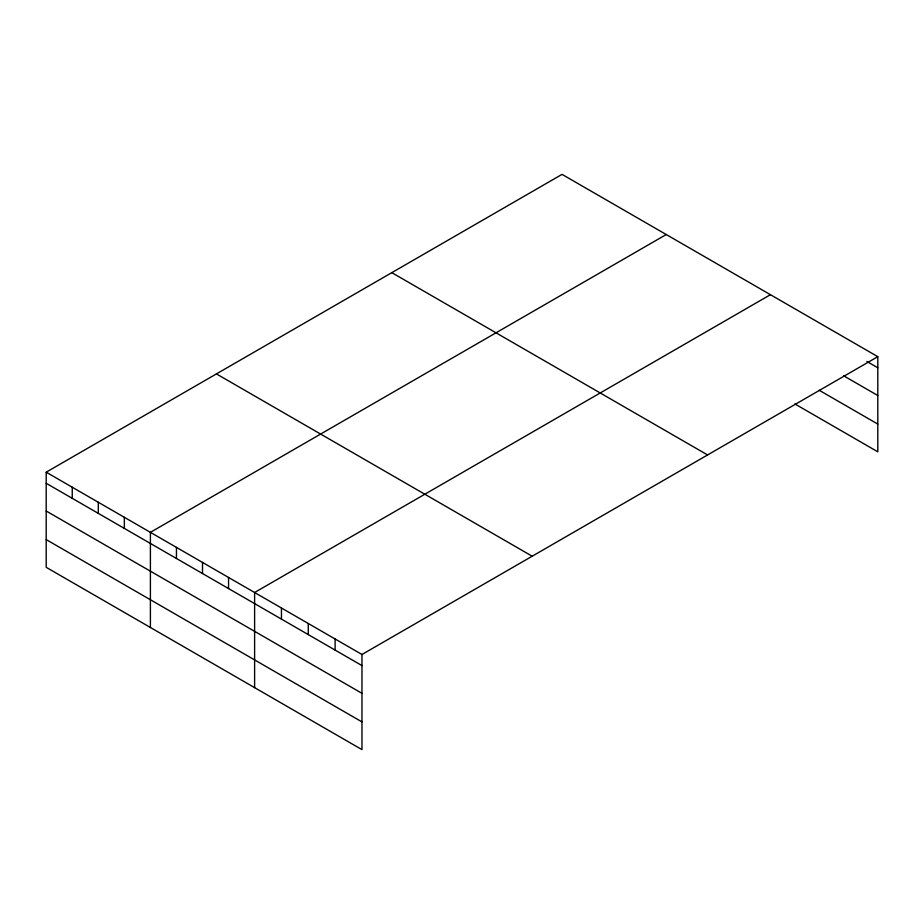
<?xml version="1.0" encoding="UTF-8"?>
<svg xmlns="http://www.w3.org/2000/svg" width="924" height="924" viewBox="0 0 924 924"><rect width="100%" height="100%" fill="white"/><g stroke="black" fill="none" stroke-linecap="round" stroke-linejoin="round"><path stroke-width="1.39" d="M46.2 472.187L361.965 654.492L361.965 749.63L46.2 567.324L46.2 472.187L562.035 174.37L877.8 356.676L877.8 451.813L794.836 403.915M666.239 234.534L150.404 532.339L150.404 627.488M770.443 294.687L254.608 592.503L254.608 687.652M361.965 654.492L877.8 356.676M866.816 361.434L877.8 367.775M843.635 375.791L877.8 395.507M819.241 390.274L877.8 424.081M391.811 272.649L707.576 454.954M216.424 373.908L532.189 556.213M46.2 483.287L361.965 665.592M46.2 511.018L361.965 693.323M46.2 539.593L361.965 721.898M335.123 638.992L335.123 650.092M308.281 623.492L308.281 634.603M281.45 608.004L281.45 619.103M228.551 577.465L228.551 588.565M202.506 562.427L202.506 573.527M176.449 547.389L176.449 558.489M124.347 517.301L124.347 528.401M98.302 502.263L98.302 513.363M72.245 487.225L72.245 498.325"/></g></svg>
